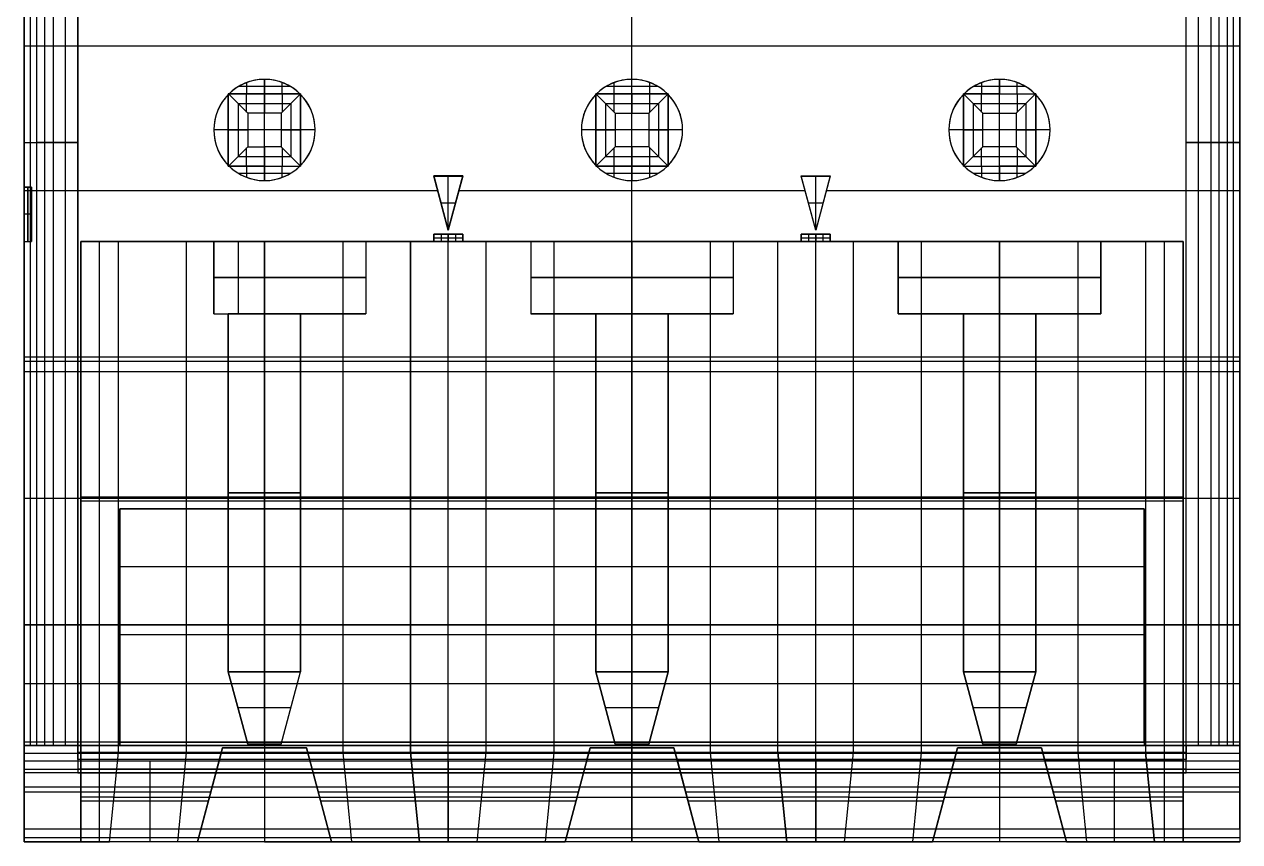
# Model space of a CAD drawing. Extents: x -8.4 to 8.4, y -9.8 to 12.2.
# Drawn here: x -8.4 to 8.4, y -9.84 to 1.46 of the extents above; entities that cross this region are included whole.
import ezdxf

# ---------------------------------------------------------------- set-up
doc = ezdxf.new("R2010")
doc.units = 0
doc.layers.add('DEFAULT', color=7, linetype='CONTINUOUS')

msp = doc.modelspace()

# ---------------------------------------------------------------- linework, layer by layer
at = {"layer": 'DEFAULT', "color": 98}
for p, q in [((-8.4, -9.84), (-8.4, 12.16)), ((-8.4, 12.16), (-8.4, -8.51)), ((8.4, 12.16), (8.4, -9.84)), ((8.4, -8.51), (8.4, 12.16)), ((0, 0.7), (0, 9.46)), ((-8.4, -8.51), (-8.4, 8.16)), ((-8.4, 8.16), (-8.4, -8.51)), ((-8.316, -8.51), (-8.316, 8.16)), ((-8.316, -8.51), (-8.316, 8.16)), ((-8.233, 8.16), (-8.233, -8.51)), ((-8.233, 8.16), (-8.233, -8.51)), ((-8.117, -8.51), (-8.117, 8.16)), ((-8.117, -8.51), (-8.117, 8.16)), ((-8.001, 8.16), (-8.001, -8.51)), ((-8.001, 8.16), (-8.001, -8.51)), ((-7.83, -8.51), (-7.83, 8.16)), ((-7.83, -8.51), (-7.83, 8.16)), ((-7.659, 8.16), (-7.659, -8.51)), ((-7.659, -8.51), (-7.659, 8.16)), ((-7.659, 8.16), (-7.659, -8.889)), ((7.659, -8.51), (7.659, 8.16)), ((7.659, -8.51), (7.659, 8.16)), ((7.659, -8.889), (7.659, 8.16)), ((7.83, -8.51), (7.83, 8.16)), ((7.83, -8.51), (7.83, 8.16)), ((8.001, 8.16), (8.001, -8.51)), ((8.001, 8.16), (8.001, -8.51)), ((8.117, -8.51), (8.117, 8.16)), ((8.117, -8.51), (8.117, 8.16)), ((8.233, -8.51), (8.233, 8.16)), ((8.233, -8.51), (8.233, 8.16)), ((8.316, -8.51), (8.316, 8.16)), ((8.316, -8.51), (8.316, 8.16)), ((8.4, 8.16), (8.4, -8.51)), ((8.4, 8.16), (8.4, -8.51)), ((-8.4, -3.14), (-8.4, 1.461)), ((0, 0.7), (0, 1.461)), ((8.4, 1.461), (8.4, -3.14)), ((8.4, 1.16), (-8.4, 1.16)), ((-5.08, 0.7), (-5.08, 0.5)), ((-5.08, -0.7), (-5.08, 0.7)), ((0, 0.5), (0, 0.7)), ((0, -0.7), (0, 0.7)), ((5.08, 0.7), (5.08, 0.5)), ((5.08, -0.7), (5.08, 0.7)), ((-5.08, 0.6), (-5.441, 0.6)), ((-5.325, 0.5), (-5.325, 0.656)), ((-4.719, 0.6), (-5.08, 0.6)), ((-4.835, 0.5), (-4.835, 0.656)), ((0, 0.6), (-0.361, 0.6)), ((-0.245, 0.5), (-0.245, 0.656)), ((0.361, 0.6), (0, 0.6)), ((0.245, 0.5), (0.245, 0.656)), ((5.08, 0.6), (4.719, 0.6)), ((4.835, 0.5), (4.835, 0.656)), ((5.441, 0.6), (5.08, 0.6)), ((5.325, 0.5), (5.325, 0.656)), ((-5.57, 0.5), (-5.58, 0.5)), ((-5.58, 0.5), (-5.58, 0.49)), ((-5.58, 0.49), (-5.57, 0.5)), ((-5.575, 0.495), (-5.58, 0.5)), ((-5.58, 0.5), (-5.57, 0.5)), ((-5.58, 0.5), (-5.58, 0.49)), ((-5.58, 0.5), (-5.58, 0.49)), ((-5.58, 0.5), (-5.57, 0.5)), ((-5.58, 0.49), (-5.575, 0.495)), ((-5.58, 0.495), (-5.575, 0.495)), ((-5.58, 0.495), (-5.575, 0.495)), ((-5.58, 0.49), (-5.58, -0.49)), ((-5.58, -0.49), (-5.58, 0.49)), ((-5.58, 0.49), (-5.58, -0.49)), ((-5.577, 0.497), (-5.572, 0.497)), ((-5.577, 0.497), (-5.577, 0.492)), ((-5.57, 0.5), (-5.575, 0.495)), ((-5.575, 0.495), (-5.575, 0.5)), ((-5.575, 0.495), (-5.575, 0.5)), ((-5.312, 0.232), (-5.575, 0.495)), ((-5.08, 0.5), (-5.57, 0.5)), ((-5.08, 0.5), (-5.57, 0.5)), ((-5.57, 0.5), (-5.08, 0.5)), ((-5.446, 0.366), (-5.08, 0.366)), ((-5.446, 0.366), (-5.446, -0.366)), ((-5.327, 0.247), (-5.327, 0.5)), ((-5.08, 0.5), (-5.08, 0.232)), ((-4.59, 0.5), (-5.08, 0.5)), ((-5.08, 0.5), (-4.59, 0.5)), ((-5.08, 0.5), (-4.59, 0.5)), ((-5.08, 0.366), (-4.714, 0.366)), ((-4.585, 0.495), (-4.848, 0.232)), ((-4.833, 0.247), (-4.833, 0.5)), ((-4.714, 0.366), (-4.714, -0.366)), ((-4.58, 0.5), (-4.59, 0.5)), ((-4.59, 0.5), (-4.58, 0.5)), ((-4.585, 0.495), (-4.59, 0.5)), ((-4.59, 0.5), (-4.58, 0.49)), ((-4.59, 0.5), (-4.58, 0.5)), ((-4.588, 0.497), (-4.583, 0.497)), ((-4.585, 0.495), (-4.58, 0.5)), ((-4.585, 0.495), (-4.585, 0.5)), ((-4.585, 0.495), (-4.585, 0.5)), ((-4.58, 0.49), (-4.585, 0.495)), ((-4.585, 0.495), (-4.58, 0.495)), ((-4.585, 0.495), (-4.58, 0.495)), ((-4.583, 0.497), (-4.583, 0.492)), ((-4.58, 0.5), (-4.58, 0.49)), ((-4.58, 0.49), (-4.58, 0.5)), ((-4.58, 0.49), (-4.58, 0.5)), ((-4.58, 0.49), (-4.58, -0.49)), ((-4.58, -0.49), (-4.58, 0.49)), ((-4.58, -0.49), (-4.58, 0.49)), ((-0.5, 0.49), (-0.5, 0.5)), ((-0.5, 0.5), (-0.495, 0.495)), ((-0.5, 0.49), (-0.49, 0.5)), ((-0.49, 0.5), (-0.5, 0.5)), ((-0.5, 0.5), (-0.5, 0.49)), ((-0.49, 0.5), (-0.5, 0.5)), ((-0.5, 0.5), (-0.49, 0.5)), ((-0.5, 0.5), (-0.5, 0.49)), ((-0.5, 0.49), (-0.495, 0.495)), ((-0.5, 0.495), (-0.495, 0.495)), ((-0.5, 0.495), (-0.495, 0.495)), ((-0.5, 0.49), (-0.5, -0.49)), ((-0.5, -0.49), (-0.5, 0.49)), ((-0.5, 0.49), (-0.5, -0.49)), ((-0.497, 0.497), (-0.497, 0.492)), ((-0.497, 0.497), (-0.492, 0.497)), ((-0.49, 0.5), (-0.495, 0.495)), ((-0.495, 0.495), (-0.495, 0.5)), ((-0.495, 0.495), (-0.495, 0.5)), ((-0.495, 0.495), (-0.232, 0.232)), ((-0.49, 0.5), (0, 0.5)), ((0, 0.5), (-0.49, 0.5)), ((-0.49, 0.5), (0, 0.5)), ((-0.366, 0.366), (-0.366, -0.366)), ((-0.366, 0.366), (0, 0.366)), ((-0.247, 0.247), (-0.247, 0.5)), ((0, 0.5), (0, 0.232)), ((0.49, 0.5), (0, 0.5)), ((0, 0.5), (0.49, 0.5)), ((0, 0.5), (0.49, 0.5)), ((0, 0.366), (0.366, 0.366)), ((0.232, 0.232), (0.495, 0.495)), ((0.247, 0.247), (0.247, 0.5)), ((0.366, 0.366), (0.366, -0.366)), ((0.495, 0.495), (0.49, 0.5)), ((0.49, 0.5), (0.5, 0.5)), ((0.5, 0.5), (0.49, 0.5)), ((0.49, 0.5), (0.5, 0.49)), ((0.49, 0.5), (0.5, 0.5)), ((0.492, 0.497), (0.497, 0.497)), ((0.5, 0.5), (0.495, 0.495)), ((0.495, 0.495), (0.495, 0.5)), ((0.495, 0.495), (0.495, 0.5)), ((0.5, 0.49), (0.495, 0.495)), ((0.495, 0.495), (0.5, 0.495)), ((0.495, 0.495), (0.5, 0.495)), ((0.497, 0.497), (0.497, 0.492)), ((0.5, 0.5), (0.5, 0.49)), ((0.5, 0.5), (0.5, 0.49)), ((0.5, 0.49), (0.5, 0.5)), ((0.5, -0.49), (0.5, 0.49)), ((0.5, 0.49), (0.5, -0.49)), ((0.5, -0.49), (0.5, 0.49)), ((4.59, 0.5), (4.58, 0.5)), ((4.58, 0.5), (4.59, 0.5)), ((4.585, 0.495), (4.58, 0.5)), ((4.58, 0.49), (4.58, 0.5)), ((4.58, 0.5), (4.58, 0.49)), ((4.58, 0.49), (4.59, 0.5)), ((4.58, 0.5), (4.59, 0.5)), ((4.58, 0.5), (4.58, 0.49)), ((4.58, 0.49), (4.585, 0.495)), ((4.58, 0.495), (4.585, 0.495)), ((4.58, 0.495), (4.585, 0.495)), ((4.58, 0.49), (4.58, -0.49)), ((4.58, -0.49), (4.58, 0.49)), ((4.58, 0.49), (4.58, -0.49)), ((4.583, 0.497), (4.588, 0.497)), ((4.583, 0.497), (4.583, 0.492)), ((4.585, 0.495), (4.59, 0.5)), ((4.585, 0.495), (4.585, 0.5)), ((4.585, 0.495), (4.585, 0.5)), ((4.848, 0.232), (4.585, 0.495)), ((5.08, 0.5), (4.59, 0.5)), ((5.08, 0.5), (4.59, 0.5)), ((4.59, 0.5), (5.08, 0.5)), ((4.714, 0.366), (5.08, 0.366)), ((4.714, 0.366), (4.714, -0.366)), ((4.833, 0.247), (4.833, 0.5)), ((5.08, 0.232), (5.08, 0.5)), ((5.08, 0.5), (5.57, 0.5)), ((5.08, 0.5), (5.57, 0.5)), ((5.08, 0.5), (5.57, 0.5)), ((5.08, 0.366), (5.446, 0.366)), ((5.575, 0.495), (5.312, 0.232)), ((5.327, 0.247), (5.327, 0.5)), ((5.446, 0.366), (5.446, -0.366)), ((5.57, 0.5), (5.575, 0.495)), ((5.57, 0.5), (5.58, 0.5)), ((5.58, 0.5), (5.57, 0.5)), ((5.57, 0.5), (5.58, 0.49)), ((5.57, 0.5), (5.58, 0.5)), ((5.572, 0.497), (5.577, 0.497)), ((5.575, 0.495), (5.58, 0.5)), ((5.575, 0.495), (5.575, 0.5)), ((5.575, 0.495), (5.575, 0.5)), ((5.58, 0.49), (5.575, 0.495)), ((5.575, 0.495), (5.58, 0.495)), ((5.575, 0.495), (5.58, 0.495)), ((5.577, 0.497), (5.577, 0.492)), ((5.58, 0.49), (5.58, 0.5)), ((5.58, 0.5), (5.58, 0.49)), ((5.58, 0.49), (5.58, 0.5)), ((5.58, -0.49), (5.58, 0.49)), ((5.58, 0.49), (5.58, -0.49)), ((5.58, -0.49), (5.58, 0.49)), ((-5.08, 0.232), (-5.312, 0.232)), ((-5.312, 0.232), (-5.312, -0.232)), ((-4.848, 0.232), (-5.08, 0.232)), ((-5.08, -0.232), (-5.08, 0.232)), ((-4.848, 0.232), (-4.848, -0.232)), ((-0.232, 0.232), (-0.232, -0.232)), ((-0.232, 0.232), (0, 0.232)), ((0, 0.232), (0.232, 0.232)), ((0, -0.232), (0, 0.232)), ((0.232, 0.232), (0.232, -0.232)), ((4.848, -0.232), (4.848, 0.232)), ((4.848, 0.232), (5.08, 0.232)), ((5.08, 0.232), (5.312, 0.232)), ((5.08, -0.232), (5.08, 0.232)), ((5.312, 0.232), (5.312, -0.232)), ((-5.58, 0), (-5.78, 0)), ((-5.58, 0), (-5.312, 0)), ((-4.848, 0), (-4.58, 0)), ((-4.38, 0), (-4.58, 0)), ((-0.5, 0), (-0.7, 0)), ((-0.5, 0), (-0.232, 0)), ((0.232, 0), (0.5, 0)), ((0.7, 0), (0.5, 0)), ((4.58, 0), (4.38, 0)), ((4.58, 0), (4.848, 0)), ((5.312, 0), (5.58, 0)), ((5.78, 0), (5.58, 0)), ((-4.38, 0), (-5.78, 0)), ((-4.848, 0), (-5.312, 0)), ((0.7, 0), (-0.7, 0)), ((0.232, 0), (-0.232, 0)), ((5.78, 0), (4.38, 0)), ((5.312, 0), (4.848, 0)), ((-8.4, -0.175), (-8.233, -0.175)), ((-8.4, -0.175), (-8.233, -0.175)), ((-8.001, -0.175), (-8.233, -0.175)), ((-8.233, -0.175), (-8.001, -0.175)), ((-7.659, -0.175), (-8.001, -0.175)), ((-8.001, -0.175), (-7.659, -0.175)), ((-5.575, -0.495), (-5.312, -0.232)), ((-5.327, -0.5), (-5.327, -0.247)), ((-5.312, -0.232), (-5.08, -0.232)), ((-5.08, -0.232), (-5.08, -0.5)), ((-4.848, -0.232), (-5.08, -0.232)), ((-4.585, -0.495), (-4.848, -0.232)), ((-4.833, -0.5), (-4.833, -0.247)), ((-0.232, -0.232), (-0.495, -0.495)), ((-0.247, -0.5), (-0.247, -0.247)), ((0, -0.232), (-0.232, -0.232)), ((0.232, -0.232), (0, -0.232)), ((0, -0.232), (0, -0.5)), ((0.495, -0.495), (0.232, -0.232)), ((0.247, -0.5), (0.247, -0.247)), ((4.848, -0.232), (4.585, -0.495)), ((4.833, -0.5), (4.833, -0.247)), ((5.08, -0.232), (4.848, -0.232)), ((5.312, -0.232), (5.08, -0.232)), ((5.08, -0.5), (5.08, -0.232)), ((5.312, -0.232), (5.575, -0.495)), ((5.327, -0.5), (5.327, -0.247)), ((7.659, -0.175), (8.001, -0.175)), ((8.001, -0.175), (7.659, -0.175)), ((8.001, -0.175), (8.233, -0.175)), ((8.233, -0.175), (8.001, -0.175)), ((8.233, -0.175), (8.4, -0.175)), ((8.4, -0.175), (8.233, -0.175)), ((-5.57, -0.5), (-5.58, -0.49)), ((-5.58, -0.49), (-5.58, -0.5)), ((-5.58, -0.5), (-5.58, -0.49)), ((-5.58, -0.49), (-5.575, -0.495)), ((-5.58, -0.49), (-5.58, -0.5)), ((-5.575, -0.495), (-5.58, -0.5)), ((-5.58, -0.495), (-5.575, -0.495)), ((-5.58, -0.495), (-5.575, -0.495)), ((-5.58, -0.5), (-5.57, -0.5)), ((-5.58, -0.5), (-5.57, -0.5)), ((-5.58, -0.5), (-5.57, -0.5)), ((-5.577, -0.492), (-5.577, -0.497)), ((-5.577, -0.497), (-5.572, -0.497)), ((-5.57, -0.5), (-5.575, -0.495)), ((-5.575, -0.5), (-5.575, -0.495)), ((-5.575, -0.5), (-5.575, -0.495)), ((-5.57, -0.5), (-5.08, -0.5)), ((-5.08, -0.5), (-5.57, -0.5)), ((-5.57, -0.5), (-5.08, -0.5)), ((-5.446, -0.366), (-5.08, -0.366)), ((-5.325, -0.656), (-5.325, -0.5)), ((-5.08, -0.366), (-4.714, -0.366)), ((-5.08, -0.5), (-5.08, -0.7)), ((-5.08, -0.5), (-4.59, -0.5)), ((-5.08, -0.5), (-4.59, -0.5)), ((-5.08, -0.5), (-4.59, -0.5)), ((-4.835, -0.656), (-4.835, -0.5)), ((-4.58, -0.49), (-4.59, -0.5)), ((-4.59, -0.5), (-4.585, -0.495)), ((-4.59, -0.5), (-4.58, -0.5)), ((-4.59, -0.5), (-4.58, -0.5)), ((-4.59, -0.5), (-4.58, -0.5)), ((-4.588, -0.497), (-4.583, -0.497)), ((-4.585, -0.495), (-4.58, -0.49)), ((-4.58, -0.5), (-4.585, -0.495)), ((-4.585, -0.495), (-4.58, -0.495)), ((-4.585, -0.495), (-4.58, -0.495)), ((-4.585, -0.5), (-4.585, -0.495)), ((-4.585, -0.5), (-4.585, -0.495)), ((-4.583, -0.492), (-4.583, -0.497)), ((-4.58, -0.49), (-4.58, -0.5)), ((-4.58, -0.5), (-4.58, -0.49)), ((-4.58, -0.5), (-4.58, -0.49)), ((-0.5, -0.49), (-0.5, -0.5)), ((-0.49, -0.5), (-0.5, -0.49)), ((-0.5, -0.49), (-0.5, -0.5)), ((-0.5, -0.49), (-0.495, -0.495)), ((-0.5, -0.49), (-0.5, -0.5)), ((-0.5, -0.5), (-0.495, -0.495)), ((-0.5, -0.495), (-0.495, -0.495)), ((-0.5, -0.495), (-0.495, -0.495)), ((-0.5, -0.5), (-0.49, -0.5)), ((-0.5, -0.5), (-0.49, -0.5)), ((-0.5, -0.5), (-0.49, -0.5)), ((-0.497, -0.492), (-0.497, -0.497)), ((-0.497, -0.497), (-0.492, -0.497)), ((-0.495, -0.495), (-0.49, -0.5)), ((-0.495, -0.5), (-0.495, -0.495)), ((-0.495, -0.5), (-0.495, -0.495)), ((-0.49, -0.5), (0, -0.5)), ((0, -0.5), (-0.49, -0.5)), ((-0.49, -0.5), (0, -0.5)), ((-0.366, -0.366), (0, -0.366)), ((-0.245, -0.656), (-0.245, -0.5)), ((0, -0.366), (0.366, -0.366)), ((0, -0.5), (0, -0.7)), ((0, -0.5), (0.49, -0.5)), ((0.49, -0.5), (0, -0.5)), ((0, -0.5), (0.49, -0.5)), ((0.245, -0.656), (0.245, -0.5)), ((0.5, -0.49), (0.49, -0.5)), ((0.49, -0.5), (0.495, -0.495)), ((0.49, -0.5), (0.5, -0.5)), ((0.49, -0.5), (0.5, -0.5)), ((0.49, -0.5), (0.5, -0.5)), ((0.492, -0.497), (0.497, -0.497)), ((0.495, -0.495), (0.5, -0.49)), ((0.5, -0.5), (0.495, -0.495)), ((0.495, -0.495), (0.5, -0.495)), ((0.495, -0.495), (0.5, -0.495)), ((0.495, -0.5), (0.495, -0.495)), ((0.495, -0.5), (0.495, -0.495)), ((0.497, -0.492), (0.497, -0.497)), ((0.5, -0.49), (0.5, -0.5)), ((0.5, -0.5), (0.5, -0.49)), ((0.5, -0.5), (0.5, -0.49)), ((4.58, -0.49), (4.585, -0.495)), ((4.58, -0.5), (4.58, -0.49)), ((4.58, -0.5), (4.58, -0.49)), ((4.59, -0.5), (4.58, -0.49)), ((4.58, -0.49), (4.58, -0.5)), ((4.585, -0.495), (4.58, -0.5)), ((4.58, -0.495), (4.585, -0.495)), ((4.58, -0.495), (4.585, -0.495)), ((4.59, -0.5), (4.58, -0.5)), ((4.59, -0.5), (4.58, -0.5)), ((4.58, -0.5), (4.59, -0.5)), ((4.583, -0.492), (4.583, -0.497)), ((4.583, -0.497), (4.588, -0.497)), ((4.585, -0.495), (4.59, -0.5)), ((4.585, -0.5), (4.585, -0.495)), ((4.585, -0.5), (4.585, -0.495)), ((4.59, -0.5), (5.08, -0.5)), ((4.59, -0.5), (5.08, -0.5)), ((4.59, -0.5), (5.08, -0.5)), ((4.714, -0.366), (5.08, -0.366)), ((4.835, -0.656), (4.835, -0.5)), ((5.08, -0.366), (5.446, -0.366)), ((5.08, -0.5), (5.57, -0.5)), ((5.57, -0.5), (5.08, -0.5)), ((5.08, -0.5), (5.08, -0.7)), ((5.08, -0.5), (5.57, -0.5)), ((5.325, -0.656), (5.325, -0.5)), ((5.58, -0.49), (5.57, -0.5)), ((5.575, -0.495), (5.57, -0.5)), ((5.57, -0.5), (5.58, -0.5)), ((5.57, -0.5), (5.58, -0.5)), ((5.57, -0.5), (5.58, -0.5)), ((5.572, -0.497), (5.577, -0.497)), ((5.575, -0.495), (5.58, -0.49)), ((5.58, -0.5), (5.575, -0.495)), ((5.575, -0.495), (5.58, -0.495)), ((5.575, -0.5), (5.575, -0.495)), ((5.575, -0.495), (5.58, -0.495)), ((5.575, -0.5), (5.575, -0.495)), ((5.577, -0.492), (5.577, -0.497)), ((5.58, -0.5), (5.58, -0.49)), ((5.58, -0.49), (5.58, -0.5)), ((5.58, -0.5), (5.58, -0.49)), ((-5.08, -0.6), (-5.441, -0.6)), ((-4.719, -0.6), (-5.08, -0.6)), ((-2.339, -0.634), (-2.741, -0.634)), ((-2.741, -0.634), (-2.741, -0.637)), ((-2.741, -0.634), (-2.54, -1.384)), ((-2.54, -1.386), (-2.741, -0.635)), ((-2.741, -0.636), (-2.339, -0.636)), ((-2.741, -0.637), (-2.339, -0.637)), ((-2.54, -1.387), (-2.741, -0.637)), ((-2.54, -1.384), (-2.339, -0.634)), ((-2.54, -0.634), (-2.54, -0.637)), ((-2.339, -0.635), (-2.54, -1.386)), ((-2.339, -0.637), (-2.54, -1.387)), ((-2.54, -1.387), (-2.54, -0.637)), ((-2.339, -0.637), (-2.339, -0.634)), ((0, -0.6), (-0.361, -0.6)), ((0.361, -0.6), (0, -0.6)), ((2.54, -1.384), (2.339, -0.634)), ((2.339, -0.634), (2.741, -0.634)), ((2.339, -0.634), (2.339, -0.637)), ((2.54, -1.386), (2.339, -0.635)), ((2.339, -0.636), (2.741, -0.636)), ((2.339, -0.637), (2.741, -0.637)), ((2.54, -1.387), (2.339, -0.637)), ((2.741, -0.634), (2.54, -1.384)), ((2.54, -0.634), (2.54, -0.637)), ((2.741, -0.635), (2.54, -1.386)), ((2.741, -0.637), (2.54, -1.387)), ((2.54, -1.387), (2.54, -0.637)), ((2.741, -0.637), (2.741, -0.634)), ((5.08, -0.6), (4.719, -0.6)), ((5.441, -0.6), (5.08, -0.6)), ((-8.3, -0.79), (-8.4, -0.79)), ((-8.4, -0.79), (-8.4, -1.54)), ((-8.3, -0.79), (-8.4, -0.79)), ((-8.4, -0.79), (-8.3, -0.79)), ((-8.3, -0.79), (-8.4, -0.79)), ((-8.4, -0.79), (-8.4, -1.54)), ((-8.4, -1.54), (-8.4, -0.79)), ((-8.4, -0.79), (-8.4, -1.54)), ((-8.4, -0.79), (-8.3, -0.79)), ((-8.4, -0.79), (-8.3, -0.79)), ((-2.686, -0.84), (-8.4, -0.84)), ((-8.35, -1.54), (-8.35, -0.79)), ((-8.35, -0.79), (-8.35, -1.54)), ((-8.35, -1.54), (-8.35, -0.79)), ((-8.35, -0.79), (-8.35, -1.54)), ((-8.3, -1.54), (-8.3, -0.79)), ((-8.3, -1.54), (-8.3, -0.79)), ((-8.3, -1.54), (-8.3, -0.79)), ((-8.3, -0.79), (-8.3, -1.54)), ((-8.3, -0.79), (-8.3, -1.54)), ((-8.3, -0.79), (-8.3, -1.54)), ((2.394, -0.84), (-2.394, -0.84)), ((0, -9.84), (0, -0.7)), ((0, -3.14), (0, -0.7)), ((8.4, -0.84), (2.686, -0.84)), ((-8.3, -1.165), (-8.4, -1.165)), ((-8.3, -1.165), (-8.4, -1.165)), ((-8.3, -1.165), (-8.4, -1.165)), ((-8.3, -1.165), (-8.4, -1.165)), ((-2.641, -1.011), (-2.64, -1.01)), ((-2.44, -1.012), (-2.64, -1.012)), ((-2.439, -1.011), (-2.44, -1.01)), ((2.439, -1.011), (2.44, -1.01)), ((2.64, -1.012), (2.44, -1.012)), ((2.641, -1.011), (2.64, -1.01)), ((-2.339, -1.44), (-2.741, -1.44)), ((-2.741, -1.44), (-2.741, -1.54)), ((-2.741, -1.44), (-2.54, -1.44)), ((-2.741, -1.44), (-2.54, -1.44)), ((-2.741, -1.54), (-2.741, -1.44)), ((-2.339, -1.44), (-2.741, -1.44)), ((-2.741, -1.49), (-2.339, -1.49)), ((-2.741, -1.49), (-2.54, -1.49)), ((-2.741, -1.49), (-2.54, -1.49)), ((-2.741, -1.49), (-2.339, -1.49)), ((-2.64, -1.44), (-2.64, -1.54)), ((-2.64, -1.44), (-2.44, -1.44)), ((-2.64, -1.44), (-2.64, -1.54)), ((-2.64, -1.44), (-2.44, -1.44)), ((-2.54, -1.387), (-2.54, -1.384)), ((-2.54, -1.44), (-2.54, -1.54)), ((-2.54, -1.44), (-2.339, -1.44)), ((-2.54, -1.44), (-2.54, -1.54)), ((-2.54, -1.44), (-2.339, -1.44)), ((-2.54, -1.54), (-2.54, -1.44)), ((-2.54, -1.54), (-2.54, -1.44)), ((-2.54, -1.49), (-2.339, -1.49)), ((-2.54, -1.49), (-2.339, -1.49)), ((-2.44, -1.44), (-2.44, -1.54)), ((-2.44, -1.44), (-2.44, -1.54)), ((-2.339, -1.54), (-2.339, -1.44)), ((-2.339, -1.44), (-2.339, -1.54)), ((2.339, -1.44), (2.54, -1.44)), ((2.339, -1.54), (2.339, -1.44)), ((2.741, -1.44), (2.339, -1.44)), ((2.54, -1.44), (2.339, -1.44)), ((2.339, -1.44), (2.741, -1.44)), ((2.339, -1.44), (2.339, -1.54)), ((2.339, -1.49), (2.54, -1.49)), ((2.339, -1.49), (2.741, -1.49)), ((2.339, -1.49), (2.54, -1.49)), ((2.339, -1.49), (2.741, -1.49)), ((2.44, -1.44), (2.44, -1.54)), ((2.44, -1.44), (2.64, -1.44)), ((2.44, -1.44), (2.64, -1.44)), ((2.44, -1.44), (2.44, -1.54)), ((2.54, -1.387), (2.54, -1.384)), ((2.54, -1.44), (2.54, -1.54)), ((2.54, -1.44), (2.741, -1.44)), ((2.741, -1.44), (2.54, -1.44)), ((2.54, -1.54), (2.54, -1.44)), ((2.54, -1.54), (2.54, -1.44)), ((2.54, -1.54), (2.54, -1.44)), ((2.54, -1.49), (2.741, -1.49)), ((2.54, -1.49), (2.741, -1.49)), ((2.64, -1.44), (2.64, -1.54)), ((2.64, -1.44), (2.64, -1.54)), ((2.741, -1.44), (2.741, -1.54)), ((2.741, -1.54), (2.741, -1.44)), ((-8.4, -1.54), (-8.3, -1.54)), ((-8.4, -1.54), (-8.3, -1.54)), ((-7.097, -1.54), (-7.62, -1.54)), ((-7.62, -1.54), (-7.62, -8.608)), ((-7.62, -1.54), (-7.62, -8.608)), ((-7.097, -1.54), (-7.62, -1.54)), ((-7.62, -1.54), (-7.62, -8.72)), ((-7.62, -1.54), (-7.62, -8.72)), ((7.62, -1.54), (-7.62, -1.54)), ((7.62, -1.54), (-7.62, -1.54)), ((-7.62, -9.84), (-7.62, -1.54)), ((-7.62, -9.84), (-7.62, -1.54)), ((-7.62, -1.54), (-5.78, -1.54)), ((-7.62, -1.54), (-5.78, -1.54)), ((-7.359, -8.608), (-7.359, -1.54)), ((-7.359, -8.608), (-7.359, -1.54)), ((-7.097, -8.608), (-7.097, -1.54)), ((-7.097, -8.608), (-7.097, -1.54)), ((-7.097, -1.54), (-5.08, -1.54)), ((-7.097, -1.54), (-5.08, -1.54)), ((-6.162, -1.54), (-6.162, -8.608)), ((-6.162, -1.54), (-6.162, -8.608)), ((-5.78, -1.54), (-5.78, -2.54)), ((-5.78, -2.54), (-5.78, -1.54)), ((-5.78, -1.54), (-5.78, -2.54)), ((-5.78, -2.54), (-5.78, -1.54)), ((-5.08, -1.54), (-5.78, -1.54)), ((-5.08, -1.54), (-5.78, -1.54)), ((-5.08, -1.54), (-5.78, -1.54)), ((-5.08, -1.54), (-5.78, -1.54)), ((-5.78, -1.54), (-5.78, -2.54)), ((-5.78, -1.54), (-5.78, -2.54)), ((-5.442, -1.54), (-5.442, -2.54)), ((-5.442, -1.54), (-5.442, -2.54)), ((-5.442, -1.54), (-5.442, -2.54)), ((-5.442, -1.54), (-5.442, -2.54)), ((-5.08, -2.54), (-5.08, -1.54)), ((-5.08, -2.54), (-5.08, -1.54)), ((-5.08, -1.54), (-3.063, -1.54)), ((-5.08, -1.54), (-5.08, -8.608)), ((-5.08, -1.54), (-5.08, -8.608)), ((-3.063, -1.54), (-5.08, -1.54)), ((-5.08, -2.54), (-5.08, -1.54)), ((-5.08, -2.54), (-5.08, -1.54)), ((-3.998, -1.54), (-3.998, -8.608)), ((-3.998, -1.54), (-3.998, -8.608)), ((-3.68, -1.54), (-2.54, -1.54)), ((-3.68, -1.54), (-1.4, -1.54)), ((-3.68, -1.54), (-3.68, -2.54)), ((-3.68, -1.54), (-3.68, -2.54)), ((-3.063, -1.54), (-2.017, -1.54)), ((-2.017, -1.54), (-3.063, -1.54)), ((-3.063, -1.54), (-3.063, -8.608)), ((-3.063, -8.608), (-3.063, -1.54)), ((-2.741, -1.54), (-2.54, -1.54)), ((-2.339, -1.54), (-2.741, -1.54)), ((-2.339, -1.54), (-2.741, -1.54)), ((-2.741, -1.54), (-2.54, -1.54)), ((-2.54, -1.54), (-2.339, -1.54)), ((-2.54, -1.54), (-2.339, -1.54)), ((-2.54, -1.54), (-1.4, -1.54)), ((-2.54, -8.608), (-2.54, -1.54)), ((-2.54, -8.608), (-2.54, -1.54)), ((-2.017, -1.54), (0, -1.54)), ((-2.017, -8.608), (-2.017, -1.54)), ((-2.017, -8.608), (-2.017, -1.54)), ((-2.017, -1.54), (0, -1.54)), ((-1.4, -1.54), (-1.4, -2.54)), ((-1.4, -1.54), (-1.4, -2.54)), ((-1.082, -1.54), (-1.082, -8.608)), ((-1.082, -1.54), (-1.082, -8.608)), ((0, -1.54), (2.017, -1.54)), ((0, -1.54), (0, -2.54)), ((0, -2.54), (0, -1.54)), ((0, -1.54), (0, -8.608)), ((0, -1.54), (2.017, -1.54)), ((0, -1.54), (0, -8.608)), ((0, -2.54), (0, -1.54)), ((0, -2.54), (0, -1.54)), ((0, -8.54), (0, -1.54)), ((0, -8.54), (0, -1.54)), ((1.082, -1.54), (1.082, -8.608)), ((1.082, -1.54), (1.082, -8.608)), ((1.4, -1.54), (2.54, -1.54)), ((1.4, -1.54), (1.4, -2.54)), ((1.4, -1.54), (3.68, -1.54)), ((1.4, -1.54), (1.4, -2.54)), ((2.017, -1.54), (3.063, -1.54)), ((2.017, -8.608), (2.017, -1.54)), ((2.017, -1.54), (3.063, -1.54)), ((2.017, -8.608), (2.017, -1.54)), ((2.339, -1.54), (2.54, -1.54)), ((2.741, -1.54), (2.339, -1.54)), ((2.741, -1.54), (2.339, -1.54)), ((2.339, -1.54), (2.54, -1.54)), ((2.54, -1.54), (2.741, -1.54)), ((2.54, -1.54), (2.741, -1.54)), ((2.54, -1.54), (3.68, -1.54)), ((2.54, -8.608), (2.54, -1.54)), ((2.54, -8.608), (2.54, -1.54)), ((3.063, -1.54), (5.08, -1.54)), ((3.063, -8.608), (3.063, -1.54)), ((3.063, -1.54), (5.08, -1.54)), ((3.063, -8.608), (3.063, -1.54)), ((3.68, -1.54), (3.68, -2.54)), ((3.68, -2.54), (3.68, -1.54)), ((3.998, -1.54), (3.998, -8.608)), ((3.998, -1.54), (3.998, -8.608)), ((5.08, -1.54), (7.097, -1.54)), ((5.08, -1.54), (7.097, -1.54)), ((5.08, -1.54), (5.08, -2.54)), ((5.08, -2.54), (5.08, -1.54)), ((5.08, -8.608), (5.08, -1.54)), ((5.08, -1.54), (5.08, -8.608)), ((5.08, -2.54), (5.08, -1.54)), ((5.08, -1.54), (5.08, -2.54)), ((6.162, -1.54), (6.162, -8.608)), ((6.162, -1.54), (6.162, -8.608)), ((6.48, -1.54), (7.62, -1.54)), ((6.48, -1.54), (7.62, -1.54)), ((6.48, -1.54), (6.48, -2.54)), ((6.48, -2.54), (6.48, -1.54)), ((7.097, -1.54), (7.62, -1.54)), ((7.097, -1.54), (7.097, -8.608)), ((7.097, -1.54), (7.62, -1.54)), ((7.097, -1.54), (7.097, -8.608)), ((7.359, -8.608), (7.359, -1.54)), ((7.359, -8.608), (7.359, -1.54)), ((7.62, -8.608), (7.62, -1.54)), ((7.62, -1.54), (7.62, -8.72)), ((7.62, -1.54), (7.62, -8.72)), ((7.62, -1.54), (7.62, -8.608)), ((7.62, -1.54), (7.62, -9.84)), ((7.62, -1.54), (7.62, -9.84)), ((-5.08, -2.04), (-5.78, -2.04)), ((-5.08, -2.04), (-5.78, -2.04)), ((-5.78, -2.04), (-5.08, -2.04)), ((-5.78, -2.04), (-5.08, -2.04)), ((-5.78, -2.54), (-5.08, -2.54)), ((-5.78, -2.54), (-5.08, -2.54)), ((-5.78, -2.54), (-5.08, -2.54)), ((-5.78, -2.54), (-5.08, -2.54)), ((-5.78, -2.54), (-5.58, -2.54)), ((-5.78, -2.54), (-5.58, -2.54)), ((-4.58, -2.54), (-5.58, -2.54)), ((-5.58, -2.54), (-5.58, -7.49)), ((-5.58, -7.49), (-5.58, -2.54)), ((-5.58, -2.54), (-4.58, -2.54)), ((-5.58, -2.54), (-5.58, -7.49)), ((-4.58, -2.54), (-5.58, -2.54)), ((-5.58, -7.49), (-5.58, -2.54)), ((-5.58, -2.54), (-4.58, -2.54)), ((-5.58, -2.54), (-5.58, -7.49)), ((-5.58, -2.54), (-5.58, -7.49)), ((-5.08, -7.49), (-5.08, -2.54)), ((-5.08, -7.49), (-5.08, -2.54)), ((-5.08, -7.49), (-5.08, -2.54)), ((-5.08, -7.49), (-5.08, -2.54)), ((-4.58, -7.49), (-4.58, -2.54)), ((-4.58, -2.54), (-4.58, -7.49)), ((-4.58, -7.49), (-4.58, -2.54)), ((-4.58, -2.54), (-4.58, -7.49)), ((-4.58, -2.54), (-3.68, -2.54)), ((-4.58, -7.49), (-4.58, -2.54)), ((-4.58, -2.54), (-3.68, -2.54)), ((-4.58, -7.49), (-4.58, -2.54)), ((-1.4, -2.54), (-0.5, -2.54)), ((-1.4, -2.54), (-0.5, -2.54)), ((-0.5, -7.49), (-0.5, -2.54)), ((-0.5, -2.54), (0.5, -2.54)), ((-0.5, -2.54), (-0.5, -7.49)), ((0.5, -2.54), (-0.5, -2.54)), ((-0.5, -2.54), (-0.5, -7.49)), ((-0.5, -7.49), (-0.5, -2.54)), ((-0.5, -2.54), (0.5, -2.54)), ((0.5, -2.54), (-0.5, -2.54)), ((-0.5, -2.54), (-0.5, -7.49)), ((-0.5, -2.54), (-0.5, -7.49)), ((0, -7.49), (0, -2.54)), ((0, -7.49), (0, -2.54)), ((0, -7.49), (0, -2.54)), ((0, -7.49), (0, -2.54)), ((0.5, -2.54), (0.5, -7.49)), ((0.5, -7.49), (0.5, -2.54)), ((0.5, -2.54), (0.5, -7.49)), ((0.5, -7.49), (0.5, -2.54)), ((0.5, -7.49), (0.5, -2.54)), ((0.5, -2.54), (1.4, -2.54)), ((0.5, -7.49), (0.5, -2.54)), ((0.5, -2.54), (1.4, -2.54)), ((3.68, -2.54), (4.58, -2.54)), ((3.68, -2.54), (4.58, -2.54)), ((4.58, -7.49), (4.58, -2.54)), ((4.58, -2.54), (5.58, -2.54)), ((4.58, -2.54), (4.58, -7.49)), ((5.58, -2.54), (4.58, -2.54)), ((4.58, -2.54), (4.58, -7.49)), ((4.58, -7.49), (4.58, -2.54)), ((4.58, -2.54), (5.58, -2.54)), ((5.58, -2.54), (4.58, -2.54)), ((4.58, -2.54), (4.58, -7.49)), ((4.58, -2.54), (4.58, -7.49)), ((5.08, -7.49), (5.08, -2.54)), ((5.08, -7.49), (5.08, -2.54)), ((5.08, -7.49), (5.08, -2.54)), ((5.08, -7.49), (5.08, -2.54)), ((5.58, -2.54), (5.58, -7.49)), ((5.58, -2.54), (5.58, -7.49)), ((5.58, -2.54), (5.58, -7.49)), ((5.58, -7.49), (5.58, -2.54)), ((5.58, -7.49), (5.58, -2.54)), ((5.58, -2.54), (6.48, -2.54)), ((5.58, -7.49), (5.58, -2.54)), ((5.58, -2.54), (6.48, -2.54)), ((8.4, -3.14), (-8.4, -3.14)), ((-8.4, -3.14), (-8.4, -3.34)), ((0, -3.34), (0, -3.14)), ((8.4, -3.34), (8.4, -3.14)), ((8.4, -3.199), (-8.4, -3.199)), ((-8.4, -3.34), (8.4, -3.34)), ((-8.4, -3.34), (-8.4, -6.84)), ((0, -6.84), (0, -3.34)), ((8.4, -6.84), (8.4, -3.34)), ((-5.58, -5.015), (-4.58, -5.015)), ((-4.58, -5.015), (-5.58, -5.015)), ((-5.58, -5.015), (-4.58, -5.015)), ((-4.58, -5.015), (-5.58, -5.015)), ((0.5, -5.015), (-0.5, -5.015)), ((-0.5, -5.015), (0.5, -5.015)), ((-0.5, -5.015), (0.5, -5.015)), ((0.5, -5.015), (-0.5, -5.015)), ((5.58, -5.015), (4.58, -5.015)), ((4.58, -5.015), (5.58, -5.015)), ((5.58, -5.015), (4.58, -5.015)), ((4.58, -5.015), (5.58, -5.015)), ((-8.4, -5.09), (8.4, -5.09)), ((-7.62, -5.074), (-7.097, -5.074)), ((-7.62, -5.074), (-7.097, -5.074)), ((7.62, -5.13), (-7.62, -5.13)), ((7.62, -5.13), (-7.62, -5.13)), ((-7.097, -5.074), (-5.08, -5.074)), ((-7.097, -5.074), (-5.08, -5.074)), ((-5.08, -5.074), (-3.063, -5.074)), ((-5.08, -5.074), (-3.063, -5.074)), ((-3.063, -5.074), (-2.017, -5.074)), ((-3.063, -5.074), (-2.017, -5.074)), ((-2.017, -5.074), (0, -5.074)), ((-2.017, -5.074), (0, -5.074)), ((0, -5.074), (2.017, -5.074)), ((0, -5.074), (2.017, -5.074)), ((2.017, -5.074), (3.063, -5.074)), ((2.017, -5.074), (3.063, -5.074)), ((3.063, -5.074), (5.08, -5.074)), ((3.063, -5.074), (5.08, -5.074)), ((5.08, -5.074), (7.097, -5.074)), ((5.08, -5.074), (7.097, -5.074)), ((7.097, -5.074), (7.62, -5.074)), ((7.097, -5.074), (7.62, -5.074)), ((-7.08, -6.84), (-7.08, -5.24)), ((-7.08, -5.24), (-7.08, -8.51)), ((7.08, -5.24), (-7.08, -5.24)), ((-7.08, -5.24), (7.08, -5.24)), ((-7.08, -8.51), (-7.08, -5.24)), ((-7.08, -5.24), (7.08, -5.24)), ((0, -6.84), (0, -5.24)), ((0, -8.722), (0, -5.24)), ((7.08, -6.84), (7.08, -5.24)), ((7.08, -5.24), (7.08, -8.51)), ((7.08, -5.24), (7.08, -8.51)), ((7.08, -6.04), (-7.08, -6.04)), ((-8.4, -6.84), (8.4, -6.84)), ((8.4, -6.84), (-8.4, -6.84)), ((-8.4, -6.84), (-8.4, -8.466)), ((-8.4, -6.84), (8.4, -6.84)), ((-7.08, -6.84), (-7.08, -8.466)), ((7.08, -6.84), (-7.08, -6.84)), ((7.08, -6.84), (-7.08, -6.84)), ((-7.08, -6.84), (7.08, -6.84)), ((0, -8.466), (0, -6.84)), ((0, -8.466), (0, -6.84)), ((7.08, -8.466), (7.08, -6.84)), ((8.4, -6.84), (8.4, -8.466)), ((7.08, -6.981), (-7.08, -6.981)), ((-5.58, -7.49), (-4.58, -7.49)), ((-4.58, -7.49), (-5.58, -7.49)), ((-5.58, -7.49), (-4.58, -7.49)), ((-4.58, -7.49), (-5.58, -7.49)), ((-5.58, -7.49), (-5.312, -8.49)), ((-5.312, -8.49), (-5.58, -7.49)), ((-5.58, -7.49), (-5.312, -8.49)), ((-5.312, -8.49), (-5.58, -7.49)), ((-5.58, -7.49), (-5.312, -8.49)), ((-5.58, -7.49), (-5.312, -8.49)), ((-5.08, -8.49), (-5.08, -7.49)), ((-5.08, -8.49), (-5.08, -7.49)), ((-5.08, -7.49), (-5.08, -8.49)), ((-5.08, -7.49), (-5.08, -8.49)), ((-4.848, -8.49), (-4.58, -7.49)), ((-4.848, -8.49), (-4.58, -7.49)), ((-4.848, -8.49), (-4.58, -7.49)), ((-4.848, -8.49), (-4.58, -7.49)), ((-4.848, -8.49), (-4.58, -7.49)), ((-4.848, -8.49), (-4.58, -7.49)), ((0.5, -7.49), (-0.5, -7.49)), ((-0.5, -7.49), (-0.232, -8.49)), ((0.5, -7.49), (-0.5, -7.49)), ((-0.232, -8.49), (-0.5, -7.49)), ((-0.5, -7.49), (-0.232, -8.49)), ((0.5, -7.49), (-0.5, -7.49)), ((-0.5, -7.49), (0.5, -7.49)), ((-0.232, -8.49), (-0.5, -7.49)), ((-0.5, -7.49), (-0.232, -8.49)), ((-0.5, -7.49), (-0.232, -8.49)), ((0, -8.49), (0, -7.49)), ((0, -8.49), (0, -7.49)), ((0, -7.49), (0, -8.49)), ((0, -7.49), (0, -8.49)), ((0.232, -8.49), (0.5, -7.49)), ((0.232, -8.49), (0.5, -7.49)), ((0.232, -8.49), (0.5, -7.49)), ((0.5, -7.49), (0.232, -8.49)), ((0.232, -8.49), (0.5, -7.49)), ((0.232, -8.49), (0.5, -7.49)), ((5.58, -7.49), (4.58, -7.49)), ((4.848, -8.49), (4.58, -7.49)), ((4.58, -7.49), (4.848, -8.49)), ((5.58, -7.49), (4.58, -7.49)), ((4.58, -7.49), (4.848, -8.49)), ((4.58, -7.49), (5.58, -7.49)), ((4.58, -7.49), (4.848, -8.49)), ((5.58, -7.49), (4.58, -7.49)), ((4.58, -7.49), (4.848, -8.49)), ((4.58, -7.49), (4.848, -8.49)), ((5.08, -8.49), (5.08, -7.49)), ((5.08, -8.49), (5.08, -7.49)), ((5.08, -7.49), (5.08, -8.49)), ((5.08, -7.49), (5.08, -8.49)), ((5.312, -8.49), (5.58, -7.49)), ((5.312, -8.49), (5.58, -7.49)), ((5.58, -7.49), (5.312, -8.49)), ((5.312, -8.49), (5.58, -7.49)), ((5.312, -8.49), (5.58, -7.49)), ((5.312, -8.49), (5.58, -7.49)), ((-8.4, -7.653), (8.4, -7.653)), ((-7.08, -7.653), (7.08, -7.653)), ((-4.714, -7.99), (-5.446, -7.99)), ((-4.714, -7.99), (-5.446, -7.99)), ((-4.714, -7.99), (-5.446, -7.99)), ((-4.714, -7.99), (-5.446, -7.99)), ((0.366, -7.99), (-0.366, -7.99)), ((0.366, -7.99), (-0.366, -7.99)), ((0.366, -7.99), (-0.366, -7.99)), ((0.366, -7.99), (-0.366, -7.99)), ((5.446, -7.99), (4.714, -7.99)), ((5.446, -7.99), (4.714, -7.99)), ((5.446, -7.99), (4.714, -7.99)), ((5.446, -7.99), (4.714, -7.99)), ((8.4, -8.466), (-8.4, -8.466)), ((-8.4, -8.466), (-8.4, -9.84)), ((-7.08, -8.51), (-8.4, -8.51)), ((-8.4, -8.51), (-7.08, -8.51)), ((-8.233, -8.51), (-8.4, -8.51)), ((-8.4, -8.51), (-8.233, -8.51)), ((-8.4, -8.51), (8.4, -8.51)), ((8.4, -8.51), (-8.4, -8.51)), ((-8.4, -8.722), (-8.4, -8.51)), ((-8.4, -8.51), (-8.4, -8.722)), ((-8.4, -9.84), (-8.4, -8.51)), ((-8.4, -8.51), (-8.4, -9.66)), ((-8.4, -8.51), (-7.08, -8.51)), ((-8.4, -8.51), (8.4, -8.51)), ((-8.4, -8.51), (8.4, -8.51)), ((-8.001, -8.51), (-8.233, -8.51)), ((-8.233, -8.51), (-8.001, -8.51)), ((-8.001, -8.51), (-7.659, -8.51)), ((-7.659, -8.51), (-8.001, -8.51)), ((-7.659, -8.51), (-7.659, -8.705)), ((-7.659, -8.705), (-7.659, -8.51)), ((7.659, -8.51), (-7.659, -8.51)), ((7.659, -8.51), (-7.659, -8.51)), ((-7.08, -8.466), (7.08, -8.466)), ((-7.08, -8.51), (-7.08, -8.466)), ((-5.66, -8.54), (-6.005, -9.84)), ((-5.66, -8.54), (-6.005, -9.84)), ((-6.005, -9.84), (-5.66, -8.54)), ((-6.005, -9.84), (-5.66, -8.54)), ((-5.708, -8.72), (-5.66, -8.54)), ((-5.66, -8.54), (-5.708, -8.72)), ((-4.5, -8.54), (-5.66, -8.54)), ((-5.66, -8.54), (-4.5, -8.54)), ((-4.5, -8.54), (-5.66, -8.54)), ((-5.66, -8.54), (-4.5, -8.54)), ((-5.66, -8.54), (-4.5, -8.54)), ((-5.66, -8.54), (-4.5, -8.54)), ((-4.848, -8.49), (-5.312, -8.49)), ((-5.312, -8.49), (-4.848, -8.49)), ((-5.312, -8.49), (-4.848, -8.49)), ((-5.312, -8.49), (-4.848, -8.49)), ((-5.312, -8.49), (-4.848, -8.49)), ((-5.312, -8.49), (-4.848, -8.49)), ((-4.155, -9.84), (-4.5, -8.54)), ((-4.5, -8.54), (-4.452, -8.72)), ((-4.155, -9.84), (-4.5, -8.54)), ((-4.5, -8.54), (-4.452, -8.72)), ((-4.5, -8.54), (-4.155, -9.84)), ((-4.5, -8.54), (-4.155, -9.84)), ((-0.58, -8.54), (-0.925, -9.84)), ((-0.58, -8.54), (-0.925, -9.84)), ((-0.925, -9.84), (-0.58, -8.54)), ((-0.925, -9.84), (-0.58, -8.54)), ((-0.628, -8.72), (-0.58, -8.54)), ((-0.628, -8.72), (-0.58, -8.54)), ((-0.58, -8.54), (0.58, -8.54)), ((0.58, -8.54), (-0.58, -8.54)), ((0.58, -8.54), (-0.58, -8.54)), ((0.58, -8.54), (-0.58, -8.54)), ((-0.58, -8.54), (0.58, -8.54)), ((-0.58, -8.54), (0.58, -8.54)), ((-0.232, -8.49), (0.232, -8.49)), ((0.232, -8.49), (-0.232, -8.49)), ((-0.232, -8.49), (0.232, -8.49)), ((0.232, -8.49), (-0.232, -8.49)), ((-0.232, -8.49), (0.232, -8.49)), ((-0.232, -8.49), (0.232, -8.49)), ((0, -8.54), (0, -8.466)), ((0, -8.54), (0, -8.466)), ((0, -8.705), (0, -8.51)), ((0, -8.705), (0, -8.51)), ((0, -8.51), (0, -9.66)), ((0, -8.722), (0, -8.51)), ((0.58, -8.54), (0.925, -9.84)), ((0.628, -8.72), (0.58, -8.54)), ((0.925, -9.84), (0.58, -8.54)), ((0.58, -8.54), (0.628, -8.72)), ((0.58, -8.54), (0.925, -9.84)), ((0.58, -8.54), (0.925, -9.84)), ((4.155, -9.84), (4.5, -8.54)), ((4.155, -9.84), (4.5, -8.54)), ((4.155, -9.84), (4.5, -8.54)), ((4.155, -9.84), (4.5, -8.54)), ((4.5, -8.54), (4.452, -8.72)), ((4.452, -8.72), (4.5, -8.54)), ((5.66, -8.54), (4.5, -8.54)), ((4.5, -8.54), (5.66, -8.54)), ((5.66, -8.54), (4.5, -8.54)), ((4.5, -8.54), (5.66, -8.54)), ((4.5, -8.54), (5.66, -8.54)), ((4.5, -8.54), (5.66, -8.54)), ((4.848, -8.49), (5.312, -8.49)), ((4.848, -8.49), (5.312, -8.49)), ((4.848, -8.49), (5.312, -8.49)), ((5.312, -8.49), (4.848, -8.49)), ((4.848, -8.49), (5.312, -8.49)), ((4.848, -8.49), (5.312, -8.49)), ((5.66, -8.54), (6.005, -9.84)), ((5.66, -8.54), (5.708, -8.72)), ((5.708, -8.72), (5.66, -8.54)), ((5.66, -8.54), (6.005, -9.84)), ((5.66, -8.54), (6.005, -9.84)), ((5.66, -8.54), (6.005, -9.84)), ((7.08, -8.466), (7.08, -8.51)), ((8.4, -8.51), (7.08, -8.51)), ((7.08, -8.51), (8.4, -8.51)), ((7.08, -8.51), (8.4, -8.51)), ((8.001, -8.51), (7.659, -8.51)), ((8.001, -8.51), (7.659, -8.51)), ((7.659, -8.51), (7.659, -8.705)), ((7.659, -8.705), (7.659, -8.51)), ((8.233, -8.51), (8.001, -8.51)), ((8.001, -8.51), (8.233, -8.51)), ((8.4, -8.51), (8.233, -8.51)), ((8.4, -8.51), (8.233, -8.51)), ((8.4, -8.466), (8.4, -9.84)), ((8.4, -9.66), (8.4, -8.51)), ((8.4, -8.51), (8.4, -8.722)), ((8.4, -8.722), (8.4, -8.51)), ((8.4, -8.51), (8.4, -9.84)), ((-8.4, -8.616), (8.4, -8.616)), ((-8.4, -8.89), (-8.4, -8.722)), ((-8.4, -8.722), (8.4, -8.722)), ((-8.4, -8.722), (8.4, -8.722)), ((-8.4, -8.722), (-8.4, -8.89)), ((7.659, -8.608), (-7.659, -8.608)), ((-7.659, -8.608), (7.659, -8.608)), ((7.659, -8.705), (-7.659, -8.705)), ((-7.659, -8.705), (-7.659, -8.89)), ((-7.659, -8.705), (-7.659, -8.89)), ((7.659, -8.705), (-7.659, -8.705)), ((-7.62, -8.608), (-7.62, -9.84)), ((-7.097, -8.608), (-7.62, -8.608)), ((-7.62, -8.608), (-7.097, -8.608)), ((-7.62, -8.608), (-7.62, -9.84)), ((-7.62, -8.72), (-7.62, -9.84)), ((-7.62, -8.72), (-7.62, -9.84)), ((-7.62, -8.72), (-5.708, -8.72)), ((-7.62, -8.72), (-5.708, -8.72)), ((-7.359, -9.84), (-7.359, -8.608)), ((-7.359, -9.84), (-7.359, -8.608)), ((-7.222, -9.84), (-7.097, -8.608)), ((-7.222, -9.84), (-7.097, -8.608)), ((-7.097, -8.608), (-5.08, -8.608)), ((-7.097, -8.608), (-5.08, -8.608)), ((-6.664, -8.72), (-6.664, -9.84)), ((-6.664, -8.72), (-6.664, -9.84)), ((-6.162, -8.608), (-6.282, -9.84)), ((-6.162, -8.608), (-6.282, -9.84)), ((-5.708, -8.72), (-6.005, -9.84)), ((-5.708, -8.72), (-6.005, -9.84)), ((-5.08, -8.608), (-5.08, -9.84)), ((-3.063, -8.608), (-5.08, -8.608)), ((-5.08, -8.608), (-3.063, -8.608)), ((-5.08, -8.608), (-5.08, -9.84)), ((-4.452, -8.72), (-4.155, -9.84)), ((-4.452, -8.72), (-0.628, -8.72)), ((-4.452, -8.72), (-4.155, -9.84)), ((-4.452, -8.72), (-0.628, -8.72)), ((-3.998, -8.608), (-3.878, -9.84)), ((-3.998, -8.608), (-3.878, -9.84)), ((-2.938, -9.84), (-3.063, -8.608)), ((-3.063, -8.608), (-2.017, -8.608)), ((-2.017, -8.608), (-3.063, -8.608)), ((-3.063, -8.608), (-2.938, -9.84)), ((-2.54, -9.84), (-2.54, -8.608)), ((-2.54, -9.84), (-2.54, -8.608)), ((-2.54, -8.72), (-2.54, -9.84)), ((-2.54, -8.72), (-2.54, -9.84)), ((-2.142, -9.84), (-2.017, -8.608)), ((-2.142, -9.84), (-2.017, -8.608)), ((-2.017, -8.608), (0, -8.608)), ((0, -8.608), (-2.017, -8.608)), ((-1.082, -8.608), (-1.202, -9.84)), ((-1.082, -8.608), (-1.202, -9.84)), ((-0.628, -8.72), (-0.925, -9.84)), ((-0.628, -8.72), (-0.925, -9.84)), ((0, -8.608), (2.017, -8.608)), ((0, -8.608), (2.017, -8.608)), ((0, -8.608), (0, -9.84)), ((0, -8.608), (0, -9.84)), ((0, -8.89), (0, -8.705)), ((0, -8.705), (0, -8.89)), ((0, -8.722), (0, -8.89)), ((0, -8.89), (0, -8.722)), ((0.628, -8.72), (4.452, -8.72)), ((0.925, -9.84), (0.628, -8.72)), ((4.452, -8.72), (0.628, -8.72)), ((0.628, -8.72), (0.925, -9.84)), ((1.082, -8.608), (1.202, -9.84)), ((1.082, -8.608), (1.202, -9.84)), ((3.063, -8.608), (2.017, -8.608)), ((3.063, -8.608), (2.017, -8.608)), ((2.017, -8.608), (2.142, -9.84)), ((2.142, -9.84), (2.017, -8.608)), ((2.54, -9.84), (2.54, -8.608)), ((2.54, -9.84), (2.54, -8.608)), ((2.54, -8.72), (2.54, -9.84)), ((2.54, -8.72), (2.54, -9.84)), ((2.938, -9.84), (3.063, -8.608)), ((2.938, -9.84), (3.063, -8.608)), ((3.063, -8.608), (5.08, -8.608)), ((3.063, -8.608), (5.08, -8.608)), ((3.998, -8.608), (3.878, -9.84)), ((3.998, -8.608), (3.878, -9.84)), ((4.452, -8.72), (4.155, -9.84)), ((4.155, -9.84), (4.452, -8.72)), ((5.08, -8.608), (5.08, -9.84)), ((7.097, -8.608), (5.08, -8.608)), ((5.08, -8.608), (7.097, -8.608)), ((5.08, -8.608), (5.08, -9.84)), ((6.005, -9.84), (5.708, -8.72)), ((5.708, -8.72), (7.62, -8.72)), ((7.62, -8.72), (5.708, -8.72)), ((6.005, -9.84), (5.708, -8.72)), ((6.162, -8.608), (6.282, -9.84)), ((6.162, -8.608), (6.282, -9.84)), ((6.664, -8.72), (6.664, -9.84)), ((6.664, -8.72), (6.664, -9.84)), ((7.097, -8.608), (7.62, -8.608)), ((7.097, -8.608), (7.222, -9.84)), ((7.097, -8.608), (7.62, -8.608)), ((7.222, -9.84), (7.097, -8.608)), ((7.359, -9.84), (7.359, -8.608)), ((7.359, -9.84), (7.359, -8.608)), ((7.62, -9.84), (7.62, -8.608)), ((7.62, -8.608), (7.62, -9.84)), ((7.62, -8.72), (7.62, -9.84)), ((7.62, -9.84), (7.62, -8.72)), ((7.659, -8.89), (7.659, -8.705)), ((7.659, -8.89), (7.659, -8.705)), ((8.4, -8.722), (8.4, -8.89)), ((8.4, -8.722), (8.4, -8.89)), ((8.4, -8.841), (-8.4, -8.841)), ((8.4, -8.841), (-8.4, -8.841)), ((8.4, -8.89), (-8.4, -8.89)), ((7.659, -8.836), (-7.659, -8.836)), ((7.659, -8.836), (-7.659, -8.836)), ((-7.659, -8.89), (7.659, -8.89)), ((8.4, -9.085), (-8.4, -9.085)), ((-5.823, -9.153), (-8.4, -9.153)), ((-5.823, -9.153), (-8.4, -9.153)), ((-7.161, -9.224), (-7.62, -9.224)), ((-7.161, -9.224), (-7.62, -9.224)), ((-7.161, -9.224), (-5.08, -9.224)), ((-7.161, -9.224), (-5.08, -9.224)), ((-5.08, -9.224), (-2.999, -9.224)), ((-5.08, -9.224), (-2.999, -9.224)), ((-0.743, -9.153), (-4.337, -9.153)), ((-0.743, -9.153), (-4.337, -9.153)), ((-2.081, -9.224), (-2.999, -9.224)), ((-2.081, -9.224), (-2.999, -9.224)), ((-2.081, -9.224), (0, -9.224)), ((-2.081, -9.224), (0, -9.224)), ((0, -9.224), (2.081, -9.224)), ((0, -9.224), (2.081, -9.224)), ((4.337, -9.153), (0.743, -9.153)), ((4.337, -9.153), (0.743, -9.153)), ((2.999, -9.224), (2.081, -9.224)), ((2.999, -9.224), (2.081, -9.224)), ((2.999, -9.224), (5.08, -9.224)), ((2.999, -9.224), (5.08, -9.224)), ((5.08, -9.224), (7.161, -9.224)), ((5.08, -9.224), (7.161, -9.224)), ((8.4, -9.153), (5.823, -9.153)), ((8.4, -9.153), (5.823, -9.153)), ((7.62, -9.224), (7.161, -9.224)), ((7.62, -9.224), (7.161, -9.224)), ((-5.856, -9.28), (-7.62, -9.28)), ((-5.856, -9.28), (-7.62, -9.28)), ((-0.776, -9.28), (-4.304, -9.28)), ((-0.776, -9.28), (-4.304, -9.28)), ((4.304, -9.28), (0.776, -9.28)), ((4.304, -9.28), (0.776, -9.28)), ((7.62, -9.28), (5.856, -9.28)), ((7.62, -9.28), (5.856, -9.28)), ((-8.4, -9.84), (-8.4, -9.66)), ((-8.4, -9.66), (8.4, -9.66)), ((0, -9.66), (0, -9.84)), ((8.4, -9.66), (8.4, -9.84)), ((8.4, -9.788), (-8.4, -9.788)), ((8.4, -9.84), (-8.4, -9.84)), ((8.4, -9.84), (-8.4, -9.84)), ((-6.005, -9.84), (-8.4, -9.84)), ((-6.005, -9.84), (-8.4, -9.84)), ((-8.4, -9.84), (-7.62, -9.84)), ((-8.4, -9.84), (-7.62, -9.84)), ((-7.62, -9.84), (-7.222, -9.84)), ((-7.62, -9.84), (-7.222, -9.84)), ((-6.005, -9.84), (-7.62, -9.84)), ((-6.005, -9.84), (-7.62, -9.84)), ((-5.08, -9.84), (-7.222, -9.84)), ((-5.08, -9.84), (-7.222, -9.84)), ((-5.08, -9.84), (-2.938, -9.84)), ((-2.938, -9.84), (-5.08, -9.84)), ((-0.925, -9.84), (-4.155, -9.84)), ((-4.155, -9.84), (-0.925, -9.84)), ((-0.925, -9.84), (-4.155, -9.84)), ((-4.155, -9.84), (-0.925, -9.84)), ((-4.155, -9.84), (-0.925, -9.84)), ((-4.155, -9.84), (-0.925, -9.84)), ((-2.938, -9.84), (-2.142, -9.84)), ((-2.938, -9.84), (-2.142, -9.84)), ((0, -9.84), (-2.142, -9.84)), ((0, -9.84), (-2.142, -9.84)), ((2.142, -9.84), (0, -9.84)), ((2.142, -9.84), (0, -9.84)), ((4.155, -9.84), (0.925, -9.84)), ((0.925, -9.84), (4.155, -9.84)), ((0.925, -9.84), (4.155, -9.84)), ((0.925, -9.84), (4.155, -9.84)), ((0.925, -9.84), (4.155, -9.84)), ((0.925, -9.84), (4.155, -9.84)), ((2.938, -9.84), (2.142, -9.84)), ((2.938, -9.84), (2.142, -9.84)), ((5.08, -9.84), (2.938, -9.84)), ((5.08, -9.84), (2.938, -9.84)), ((7.222, -9.84), (5.08, -9.84)), ((7.222, -9.84), (5.08, -9.84)), ((7.62, -9.84), (6.005, -9.84)), ((8.4, -9.84), (6.005, -9.84)), ((8.4, -9.84), (6.005, -9.84)), ((6.005, -9.84), (7.62, -9.84)), ((7.222, -9.84), (7.62, -9.84)), ((7.62, -9.84), (7.222, -9.84)), ((7.62, -9.84), (8.4, -9.84)), ((7.62, -9.84), (8.4, -9.84))]:
    msp.add_line(p, q, dxfattribs=at)
for points in [[(-5.08, -1.54), (-3.68, -1.54), (-3.68, -1.54), (-3.68, -1.54), (-5.08, -1.54)], [(-5.08, -1.54), (-3.68, -1.54), (-3.68, -1.54), (-3.68, -1.54), (-5.08, -1.54)], [(0, -1.54), (-1.4, -1.54), (-1.4, -1.54), (-1.4, -1.54), (0, -1.54)], [(0, -1.54), (-1.4, -1.54), (-1.4, -1.54), (-1.4, -1.54), (0, -1.54)], [(0, -1.54), (1.4, -1.54), (1.4, -1.54), (1.4, -1.54), (0, -1.54)], [(0, -1.54), (1.4, -1.54), (1.4, -1.54), (1.4, -1.54), (0, -1.54)], [(5.08, -1.54), (3.68, -1.54), (3.68, -1.54), (3.68, -1.54), (5.08, -1.54)], [(5.08, -1.54), (3.68, -1.54), (3.68, -1.54), (3.68, -1.54), (5.08, -1.54)], [(5.08, -1.54), (6.48, -1.54), (6.48, -1.54), (6.48, -1.54), (5.08, -1.54)], [(5.08, -1.54), (6.48, -1.54), (6.48, -1.54), (6.48, -1.54), (5.08, -1.54)]]:
    msp.add_lwpolyline(points, dxfattribs=at)
for points in [[(-5.08, -2.04, 0), (-3.68, -2.04, 0), (-3.68, -2.04, 0), (-3.68, -2.04, 0), (-5.08, -2.04, 0)], [(-5.08, -2.04, 0), (-3.68, -2.04, 0), (-3.68, -2.04, 0), (-3.68, -2.04, 0), (-5.08, -2.04, 0)], [(0, -2.04, 0), (-1.4, -2.04, 0), (-1.4, -2.04, 0), (-1.4, -2.04, 0), (0, -2.04, 0)], [(0, -2.04, 0), (-1.4, -2.04, 0), (-1.4, -2.04, 0), (-1.4, -2.04, 0), (0, -2.04, 0)], [(0, -2.04, 0), (1.4, -2.04, 0), (1.4, -2.04, 0), (1.4, -2.04, 0), (0, -2.04, 0)], [(0, -2.04, 0), (1.4, -2.04, 0), (1.4, -2.04, 0), (1.4, -2.04, 0), (0, -2.04, 0)], [(5.08, -2.04, 0), (3.68, -2.04, 0), (3.68, -2.04, 0), (3.68, -2.04, 0), (5.08, -2.04, 0)], [(5.08, -2.04, 0), (3.68, -2.04, 0), (3.68, -2.04, 0), (3.68, -2.04, 0), (5.08, -2.04, 0)], [(5.08, -2.04, 0), (6.48, -2.04, 0), (6.48, -2.04, 0), (6.48, -2.04, 0), (5.08, -2.04, 0)], [(5.08, -2.04, 0), (6.48, -2.04, 0), (6.48, -2.04, 0), (6.48, -2.04, 0), (5.08, -2.04, 0)], [(-5.08, -2.54, 0), (-3.68, -2.54, 0), (-3.68, -2.54, 0), (-3.68, -2.54, 0), (-5.08, -2.54, 0)], [(-5.08, -2.54, 0), (-3.68, -2.54, 0), (-3.68, -2.54, 0), (-3.68, -2.54, 0), (-5.08, -2.54, 0)], [(0, -2.54, 0), (-1.4, -2.54, 0), (-1.4, -2.54, 0), (-1.4, -2.54, 0), (0, -2.54, 0)], [(0, -2.54, 0), (-1.4, -2.54, 0), (-1.4, -2.54, 0), (-1.4, -2.54, 0), (0, -2.54, 0)], [(0, -2.54, 0), (1.4, -2.54, 0), (1.4, -2.54, 0), (1.4, -2.54, 0), (0, -2.54, 0)], [(0, -2.54, 0), (1.4, -2.54, 0), (1.4, -2.54, 0), (1.4, -2.54, 0), (0, -2.54, 0)], [(5.08, -2.54, 0), (3.68, -2.54, 0), (3.68, -2.54, 0), (3.68, -2.54, 0), (5.08, -2.54, 0)], [(5.08, -2.54, 0), (3.68, -2.54, 0), (3.68, -2.54, 0), (3.68, -2.54, 0), (5.08, -2.54, 0)], [(5.08, -2.54, 0), (6.48, -2.54, 0), (6.48, -2.54, 0), (5.08, -2.54, 0)], [(5.08, -2.54, 0), (6.48, -2.54, 0), (6.48, -2.54, 0), (6.48, -2.54, 0), (5.08, -2.54, 0)]]:
    msp.add_polyline3d(points, dxfattribs=at)
for centre, start, end in [((-5.08, 0), 90, 270), ((-5.08, 0), 90, 270), ((-5.08, 0), 90, 270), ((-5.08, 0), 90, 134.4153), ((-5.08, 0), 45.5847, 90), ((-5.08, 0), 270, 90), ((-5.08, 0), 270, 90), ((-5.08, 0), 270, 90), ((0, 0), 90, 270), ((0, 0), 90, 270), ((0, 0), 90, 270), ((0, 0), 90, 134.4153), ((0, 0), 270, 90), ((0, 0), 45.5847, 90), ((0, 0), 270, 90), ((0, 0), 270, 90), ((5.08, 0), 90, 270), ((5.08, 0), 90, 270), ((5.08, 0), 90, 270), ((5.08, 0), 90, 134.4153), ((5.08, 0), 270, 90), ((5.08, 0), 270, 90), ((5.08, 0), 45.5847, 90), ((5.08, 0), 270, 90), ((-5.08, 0), 135.5847, 224.4153), ((-5.08, 0), 315.5847, 44.4153), ((0, 0), 135.5847, 224.4153), ((0, 0), 315.5847, 44.4153), ((5.08, 0), 135.5847, 224.4153), ((5.08, 0), 315.5847, 44.4153), ((-5.08, 0), 225.5847, 270), ((-5.08, 0), 270, 314.4153), ((0, 0), 225.5847, 270), ((0, 0), 270, 314.4153), ((5.08, 0), 225.5847, 270), ((5.08, 0), 270, 314.4153)]:
    msp.add_arc(centre, 0.7, start, end, dxfattribs=at)

doc.saveas('drawing.dxf')
